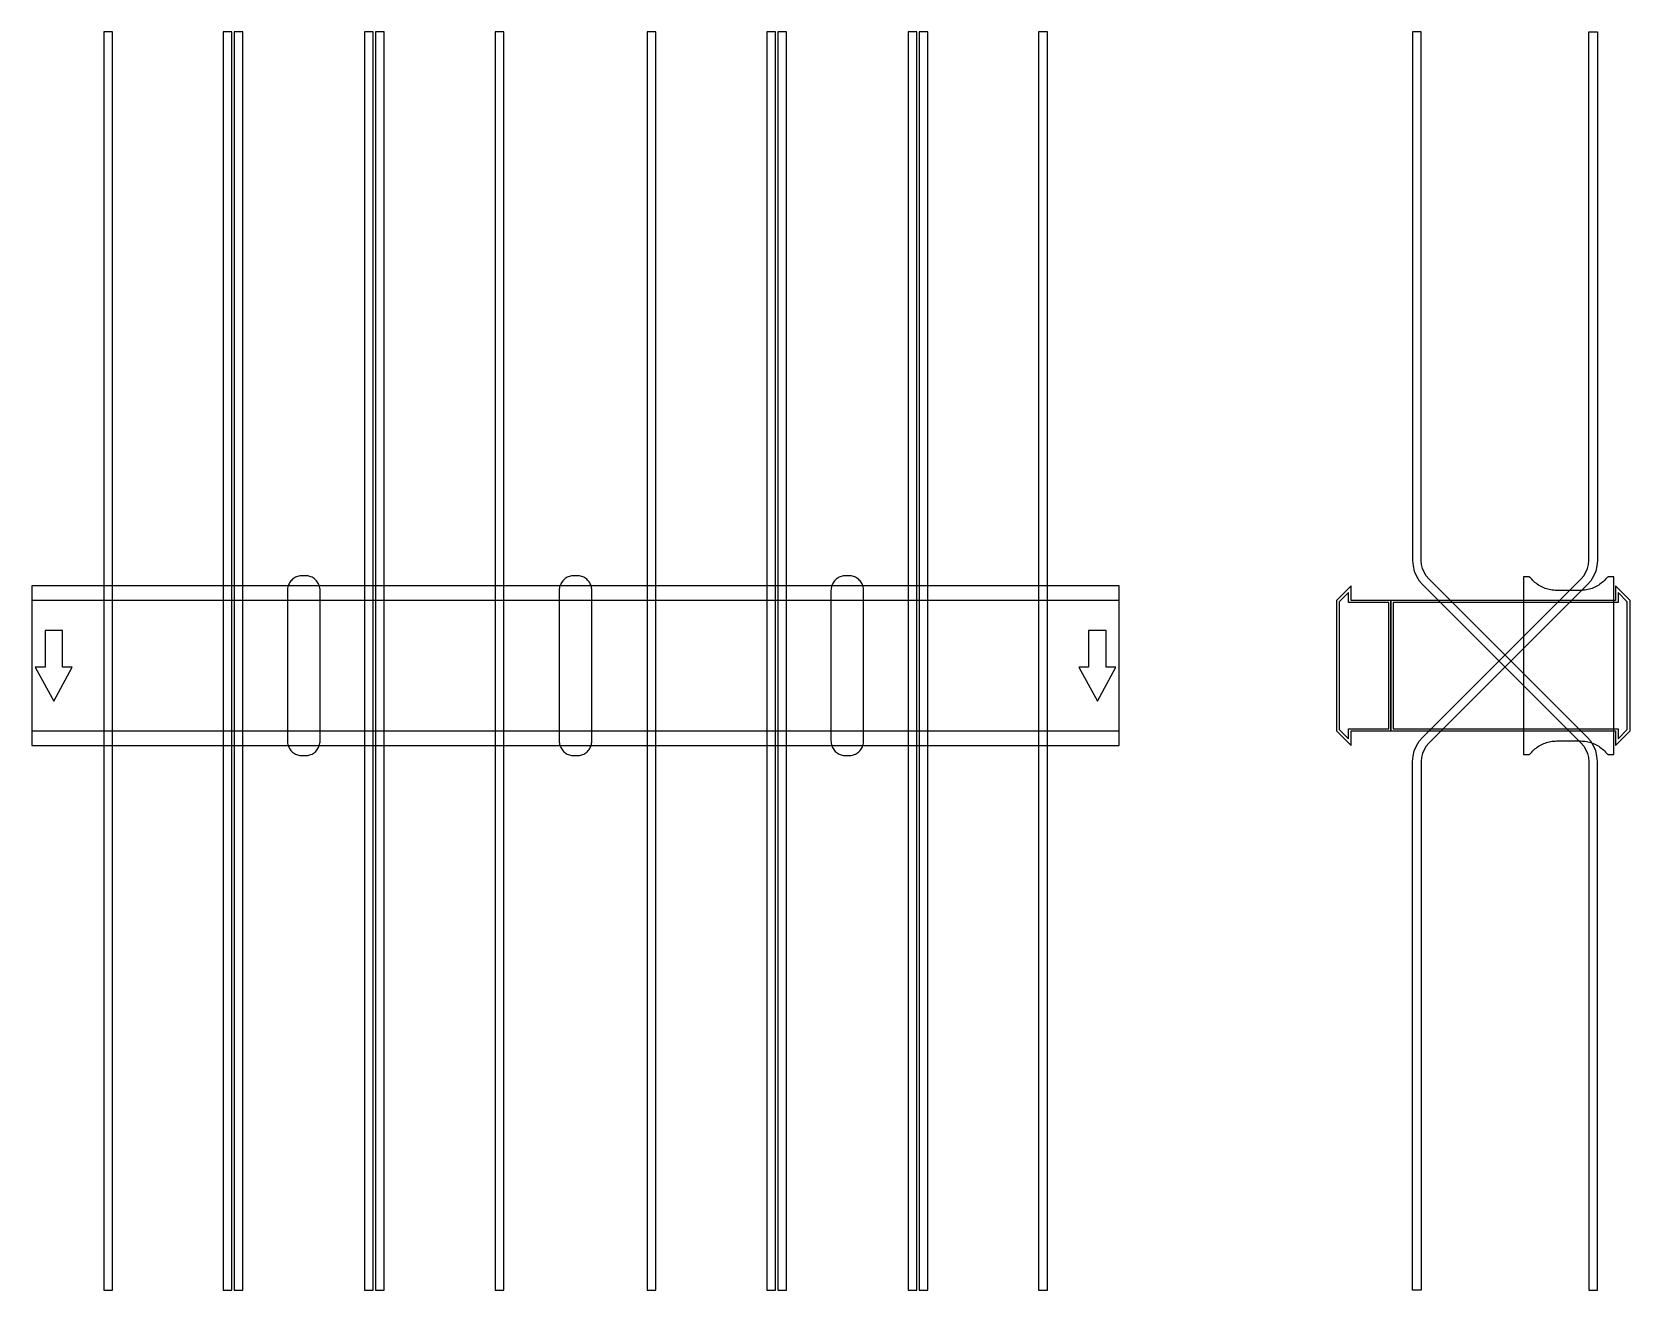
# Model space of a CAD drawing. Extents: x 0 to 1470, y -575 to 583.
import ezdxf

# ---------------------------------------------------------------- set-up
doc = ezdxf.new("R2010")
doc.units = 0
doc.layers.add('Halfen', color=7, linetype='CONTINUOUS')

msp = doc.modelspace()

# ---------------------------------------------------------------- linework, layer by layer
at = {"layer": 'Halfen', "color": 7}
for points in [[(74, -574.569), (74, 583.197), (66, 583.197), (66, -574.569)], [(184, -574.569), (184, 583.197), (176, 583.197), (176, -574.569)], [(194, -574.569), (194, 583.197), (186, 583.197), (186, -574.569)], [(314, -574.569), (314, 583.197), (306, 583.197), (306, -574.569)], [(324, -574.569), (324, 583.197), (316, 583.197), (316, -574.569)], [(434, -574.569), (434, 583.197), (426, 583.197), (426, -574.569)], [(574, -574.569), (574, 583.197), (566, 583.197), (566, -574.569)], [(684, -574.569), (684, 583.197), (676, 583.197), (676, -574.569)], [(694, -574.569), (694, 583.197), (686, 583.197), (686, -574.569)], [(814, -574.569), (814, 583.197), (806, 583.197), (806, -574.569)], [(824, -574.569), (824, 583.197), (816, 583.197), (816, -574.569)], [(934, -574.569), (934, 583.197), (926, 583.197), (926, -574.569)], [(1440, -574.569), (1440, -88.284), (1439.606, -83.278), (1438.434, -78.396), (1436.512, -73.757), (1433.889, -69.475), (1430.627, -65.657), (1285.029, 79.941), (1282.584, 82.805), (1280.616, 86.016), (1279.175, 89.495), (1278.295, 93.157), (1278, 96.912), (1278, 583.197), (1270, 583.197), (1270, 96.912), (1270.394, 91.906), (1271.566, 87.023), (1273.488, 82.384), (1276.111, 78.103), (1279.373, 74.284), (1424.971, -71.314), (1427.416, -74.177), (1429.384, -77.388), (1430.825, -80.868), (1431.705, -84.53), (1432, -88.284), (1432, -574.569)], [(1270, -574.569), (1270, -88.284), (1270.394, -83.278), (1271.566, -78.396), (1273.488, -73.757), (1276.111, -69.475), (1279.373, -65.657), (1424.971, 79.941), (1427.416, 82.805), (1429.384, 86.016), (1430.825, 89.495), (1431.705, 93.157), (1432, 96.912), (1432, 583.197), (1440, 583.197), (1440, 96.912), (1439.606, 91.906), (1438.434, 87.023), (1436.512, 82.384), (1433.889, 78.103), (1430.627, 74.284), (1285.029, -71.314), (1282.584, -74.177), (1280.616, -77.388), (1279.175, -80.868), (1278.295, -84.53), (1278, -88.284), (1278, -574.569)], [(0, -73.5), (1000, -73.5), (1000, 73.5), (0, 73.5)], [(265, -69.3), (265, -56.8), (265, 69.3), (264.958, 70.359), (264.834, 71.412), (264.627, 72.452), (264.339, 73.472), (263.972, 74.466), (263.529, 75.429), (263.011, 76.354), (262.422, 77.235), (261.765, 78.068), (261.046, 78.846), (260.268, 79.565), (259.435, 80.222), (258.554, 80.811), (257.629, 81.329), (256.666, 81.772), (255.672, 82.139), (254.652, 82.427), (253.612, 82.634), (252.559, 82.758), (251.5, 82.8), (248.5, 82.8), (247.441, 82.758), (246.388, 82.634), (245.348, 82.427), (244.328, 82.139), (243.334, 81.772), (242.371, 81.329), (241.446, 80.811), (240.565, 80.222), (239.732, 79.565), (238.954, 78.846), (238.235, 78.068), (237.578, 77.235), (236.989, 76.354), (236.471, 75.429), (236.028, 74.466), (235.661, 73.472), (235.373, 72.452), (235.166, 71.412), (235.042, 70.359), (235, 69.3), (235, -56.8), (235, -69.3), (235.042, -70.359), (235.166, -71.412), (235.373, -72.452), (235.661, -73.472), (236.028, -74.466), (236.471, -75.429), (236.989, -76.354), (237.578, -77.235), (238.235, -78.068), (238.954, -78.846), (239.732, -79.565), (240.565, -80.222), (241.446, -80.811), (242.371, -81.329), (243.334, -81.772), (244.328, -82.139), (245.348, -82.427), (246.388, -82.634), (247.441, -82.758), (248.5, -82.8), (251.5, -82.8), (252.559, -82.758), (253.612, -82.634), (254.652, -82.427), (255.672, -82.139), (256.666, -81.772), (257.629, -81.329), (258.554, -80.811), (259.435, -80.222), (260.268, -79.565), (261.046, -78.846), (261.765, -78.068), (262.422, -77.235), (263.011, -76.354), (263.529, -75.429), (263.972, -74.466), (264.339, -73.472), (264.627, -72.452), (264.834, -71.412), (264.958, -70.359), (265, -69.3)], [(515, -69.3), (515, -56.8), (515, 69.3), (514.958, 70.359), (514.834, 71.412), (514.627, 72.452), (514.339, 73.472), (513.972, 74.466), (513.529, 75.429), (513.011, 76.354), (512.422, 77.235), (511.765, 78.068), (511.046, 78.846), (510.268, 79.565), (509.435, 80.222), (508.554, 80.811), (507.629, 81.329), (506.666, 81.772), (505.672, 82.139), (504.652, 82.427), (503.612, 82.634), (502.559, 82.758), (501.5, 82.8), (498.5, 82.8), (497.441, 82.758), (496.388, 82.634), (495.348, 82.427), (494.328, 82.139), (493.334, 81.772), (492.371, 81.329), (491.446, 80.811), (490.565, 80.222), (489.732, 79.565), (488.954, 78.846), (488.235, 78.068), (487.578, 77.235), (486.989, 76.354), (486.471, 75.429), (486.028, 74.466), (485.661, 73.472), (485.373, 72.452), (485.166, 71.412), (485.042, 70.359), (485, 69.3), (485, -56.8), (485, -69.3), (485.042, -70.359), (485.166, -71.412), (485.373, -72.452), (485.661, -73.472), (486.028, -74.466), (486.471, -75.429), (486.989, -76.354), (487.578, -77.235), (488.235, -78.068), (488.954, -78.846), (489.732, -79.565), (490.565, -80.222), (491.446, -80.811), (492.371, -81.329), (493.334, -81.772), (494.328, -82.139), (495.348, -82.427), (496.388, -82.634), (497.441, -82.758), (498.5, -82.8), (501.5, -82.8), (502.559, -82.758), (503.612, -82.634), (504.652, -82.427), (505.672, -82.139), (506.666, -81.772), (507.629, -81.329), (508.554, -80.811), (509.435, -80.222), (510.268, -79.565), (511.046, -78.846), (511.765, -78.068), (512.422, -77.235), (513.011, -76.354), (513.529, -75.429), (513.972, -74.466), (514.339, -73.472), (514.627, -72.452), (514.834, -71.412), (514.958, -70.359), (515, -69.3)], [(765, -69.3), (765, -56.8), (765, 69.3), (764.958, 70.359), (764.834, 71.412), (764.627, 72.452), (764.339, 73.472), (763.972, 74.466), (763.529, 75.429), (763.011, 76.354), (762.422, 77.235), (761.765, 78.068), (761.046, 78.846), (760.268, 79.565), (759.435, 80.222), (758.554, 80.811), (757.629, 81.329), (756.666, 81.772), (755.672, 82.139), (754.652, 82.427), (753.612, 82.634), (752.559, 82.758), (751.5, 82.8), (748.5, 82.8), (747.441, 82.758), (746.388, 82.634), (745.348, 82.427), (744.328, 82.139), (743.334, 81.772), (742.371, 81.329), (741.446, 80.811), (740.565, 80.222), (739.732, 79.565), (738.954, 78.846), (738.235, 78.068), (737.578, 77.235), (736.989, 76.354), (736.471, 75.429), (736.028, 74.466), (735.661, 73.472), (735.373, 72.452), (735.166, 71.412), (735.042, 70.359), (735, 69.3), (735, -56.8), (735, -69.3), (735.042, -70.359), (735.166, -71.412), (735.373, -72.452), (735.661, -73.472), (736.028, -74.466), (736.471, -75.429), (736.989, -76.354), (737.578, -77.235), (738.235, -78.068), (738.954, -78.846), (739.732, -79.565), (740.565, -80.222), (741.446, -80.811), (742.371, -81.329), (743.334, -81.772), (744.328, -82.139), (745.348, -82.427), (746.388, -82.634), (747.441, -82.758), (748.5, -82.8), (751.5, -82.8), (752.559, -82.758), (753.612, -82.634), (754.652, -82.427), (755.672, -82.139), (756.666, -81.772), (757.629, -81.329), (758.554, -80.811), (759.435, -80.222), (760.268, -79.565), (761.046, -78.846), (761.765, -78.068), (762.422, -77.235), (763.011, -76.354), (763.529, -75.429), (763.972, -74.466), (764.339, -73.472), (764.627, -72.452), (764.834, -71.412), (764.958, -70.359), (765, -69.3)], [(1250, -60), (1250, 60), (1213.5, 60), (1213.5, 73.5), (1200, 60), (1200, -60), (1213.5, -73.5), (1213.5, -60)], [(1470, -60), (1470, 60), (1456.5, 73.5), (1456.5, 60), (1250, 60), (1250, -60), (1456.5, -60), (1456.5, -73.5)], [(1455, -81.8), (1455, 81.8), (1451, 81.8), (1450.846, 81.797), (1450.691, 81.786), (1450.538, 81.769), (1450.385, 81.746), (1450.234, 81.715), (1450.084, 81.678), (1449.936, 81.634), (1449.789, 81.584), (1449.646, 81.527), (1449.505, 81.464), (1449.366, 81.395), (1449.231, 81.32), (1449.1, 81.239), (1448.972, 81.153), (1448.848, 81.06), (1448.728, 80.963), (1448.613, 80.86), (1448.502, 80.752), (1448.397, 80.639), (1448.296, 80.522), (1447.41, 79.491), (1446.479, 78.5), (1445.505, 77.551), (1444.491, 76.646), (1443.437, 75.787), (1442.347, 74.975), (1441.222, 74.211), (1440.064, 73.499), (1438.876, 72.838), (1437.66, 72.23), (1436.418, 71.676), (1435.153, 71.178), (1433.867, 70.736), (1432.563, 70.351), (1431.243, 70.024), (1429.911, 69.756), (1428.567, 69.547), (1427.216, 69.397), (1425.859, 69.307), (1424.5, 69.277), (1402.5, 69.277), (1401.141, 69.307), (1399.784, 69.397), (1398.433, 69.547), (1397.089, 69.756), (1395.757, 70.024), (1394.437, 70.351), (1393.133, 70.736), (1391.847, 71.178), (1390.582, 71.676), (1389.34, 72.23), (1388.124, 72.838), (1386.936, 73.499), (1385.778, 74.211), (1384.653, 74.975), (1383.563, 75.787), (1382.509, 76.646), (1381.495, 77.551), (1380.521, 78.5), (1379.59, 79.491), (1378.704, 80.522), (1378.603, 80.639), (1378.498, 80.752), (1378.387, 80.86), (1378.272, 80.963), (1378.152, 81.06), (1378.028, 81.153), (1377.9, 81.239), (1377.769, 81.32), (1377.634, 81.395), (1377.495, 81.464), (1377.354, 81.527), (1377.211, 81.584), (1377.064, 81.634), (1376.916, 81.678), (1376.766, 81.715), (1376.615, 81.746), (1376.462, 81.769), (1376.309, 81.786), (1376.154, 81.797), (1376, 81.8), (1372, 81.8), (1372, -81.8), (1376, -81.8), (1376.154, -81.797), (1376.309, -81.786), (1376.462, -81.769), (1376.615, -81.746), (1376.766, -81.715), (1376.916, -81.678), (1377.064, -81.634), (1377.211, -81.584), (1377.354, -81.527), (1377.495, -81.464), (1377.634, -81.395), (1377.769, -81.32), (1377.9, -81.239), (1378.028, -81.153), (1378.152, -81.06), (1378.272, -80.963), (1378.387, -80.86), (1378.498, -80.752), (1378.603, -80.639), (1378.704, -80.522), (1379.59, -79.491), (1380.521, -78.5), (1381.495, -77.551), (1382.509, -76.646), (1383.563, -75.787), (1384.653, -74.975), (1385.778, -74.211), (1386.936, -73.499), (1388.124, -72.838), (1389.34, -72.23), (1390.582, -71.676), (1391.847, -71.178), (1393.133, -70.736), (1394.437, -70.351), (1395.757, -70.024), (1397.089, -69.756), (1398.433, -69.547), (1399.784, -69.397), (1401.141, -69.307), (1402.5, -69.277), (1424.5, -69.277), (1425.859, -69.307), (1427.216, -69.397), (1428.567, -69.547), (1429.911, -69.756), (1431.243, -70.024), (1432.563, -70.351), (1433.867, -70.736), (1435.153, -71.178), (1436.418, -71.676), (1437.66, -72.23), (1438.876, -72.838), (1440.064, -73.499), (1441.222, -74.211), (1442.347, -74.975), (1443.437, -75.787), (1444.491, -76.646), (1445.505, -77.551), (1446.479, -78.5), (1447.41, -79.491), (1448.296, -80.522), (1448.397, -80.639), (1448.502, -80.752), (1448.613, -80.86), (1448.728, -80.963), (1448.848, -81.06), (1448.972, -81.153), (1449.1, -81.239), (1449.231, -81.32), (1449.366, -81.395), (1449.505, -81.464), (1449.646, -81.527), (1449.789, -81.584), (1449.936, -81.634), (1450.084, -81.678), (1450.234, -81.715), (1450.385, -81.746), (1450.538, -81.769), (1450.691, -81.786), (1450.846, -81.797), (1451, -81.8)], [(0, -60), (1000, -60), (1000, 60), (0, 60)], [(1248, -58), (1248, 58), (1211, 58), (1211, 67.25), (1202.5, 58.75), (1202.5, -58.75), (1211, -67.25), (1211, -58)], [(1467.5, -58.75), (1467.5, 58.75), (1459, 67.25), (1459, 58), (1252, 58), (1252, -58), (1459, -58), (1459, -67.25)], [(20, -32.5), (37, -1.5), (28, -1.5), (28, 32.5), (12, 32.5), (12, -1.5), (3, -1.5)], [(980, -32.5), (997, -1.5), (988, -1.5), (988, 32.5), (972, 32.5), (972, -1.5), (963, -1.5)]]:
    msp.add_lwpolyline(points, close=True, dxfattribs=at)

doc.saveas('drawing.dxf')
